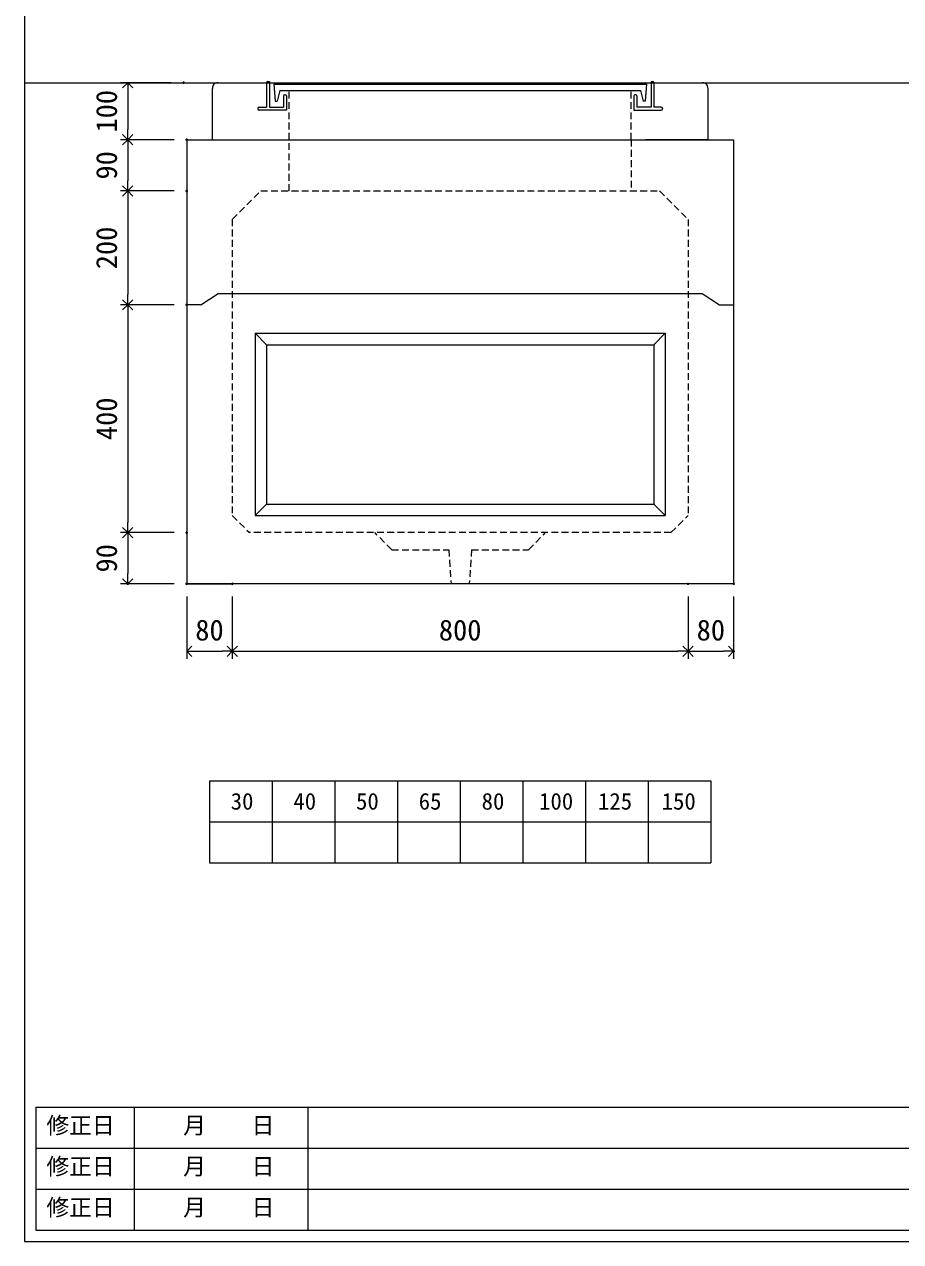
# Model space of a CAD drawing. Units: millimetres, scale not verified. Extents: x -4890 to 4890, y -2297 to 2297.
# Drawn here: x -1230 to 308, y -1978 to 160 of the extents above; entities that cross this region are included whole.
import ezdxf
from ezdxf.enums import TextEntityAlignment as Align

# ---------------------------------------------------------------- set-up
doc = ezdxf.new("R2010")
doc.units = ezdxf.units.MM
doc.header["$LTSCALE"] = 10
doc.header["$PDMODE"] = 32
doc.header["$PDSIZE"] = 2
doc.linetypes.add('DASHED1', pattern=[1.8, 1.2, -0.6])
doc.layers.add('0-1_Defpoints', color=7, linetype='Continuous')
for name, color, linetype, lineweight in [('0-2_waku', 7, 'Continuous', 18), ('0-3_gaikei', 7, 'Continuous', 18), ('0-4_kakure', 7, 'DASHED1', 5), ('0-5_sunpou', 7, 'Continuous', 5), ('0-9_uchigawa', 6, 'Continuous', 18), ('0-B_futa', 3, 'Continuous', 18), ('0-C_GL', 4, 'Continuous', 18), ('0-E_文字１', 7, 'Continuous', 18)]:
    doc.layers.add(name, color=color, linetype=linetype, lineweight=lineweight)
doc.styles.add('ＭＳ ゴシック', font='')
doc.styles.get('ＭＳ ゴシック').set_extended_font_data('MS Gothic')

# ---------------------------------------------------------------- blocks, each defined once
blk = doc.blocks.new('_Open90')
at = {"layer": '0-5_sunpou'}
blk.add_line((0, 0), (-1, 0), dxfattribs=at)
blk.add_lwpolyline([(-0.5, 0.5), (0, 0), (-0.5, -0.5)], dxfattribs=at)
blk = doc.blocks.new('D76')
at = {"layer": '0-1_Defpoints'}
for p in [(496.77, 2264.36), (398.83, 2164.36), (502.32, 2164.36)]:
    blk.add_point(p, dxfattribs=at)
at = {"layer": '0-5_sunpou'}
for p, q in [((474.77, 2264.36), (385.83, 2264.36)), ((398.83, 2246.36), (398.83, 2182.36)), ((480.32, 2164.36), (385.83, 2164.36))]:
    blk.add_line(p, q, dxfattribs=at)
at = {"layer": '0-5_sunpou', "xscale": 18, "yscale": 18}
for p, rotation in [((398.83, 2264.36), 90), ((398.83, 2164.36), 270)]:
    blk.add_blockref('_Open90', p, dxfattribs=dict(at, rotation=rotation))
at = {"layer": '0-5_sunpou', "style": 'ＭＳ ゴシック'}
blk.add_text('100', height=36.66, rotation=90, dxfattribs=at).set_placement((390.83, 2176.86), align=Align.BOTTOM_LEFT)
blk = doc.blocks.new('D77')
at = {"layer": '0-1_Defpoints'}
for p in [(502.32, 2164.36), (398.83, 2074.36), (502.32, 2074.36)]:
    blk.add_point(p, dxfattribs=at)
at = {"layer": '0-5_sunpou'}
for p, q in [((480.32, 2164.36), (385.83, 2164.36)), ((398.83, 2146.36), (398.83, 2092.36)), ((480.32, 2074.36), (385.83, 2074.36))]:
    blk.add_line(p, q, dxfattribs=at)
at = {"layer": '0-5_sunpou', "xscale": 18, "yscale": 18}
for p, rotation in [((398.83, 2164.36), 90), ((398.83, 2074.36), 270)]:
    blk.add_blockref('_Open90', p, dxfattribs=dict(at, rotation=rotation))
at = {"layer": '0-5_sunpou', "style": 'ＭＳ ゴシック'}
blk.add_text('90', height=36.66, rotation=90, dxfattribs=at).set_placement((390.83, 2094.36), align=Align.BOTTOM_LEFT)
blk = doc.blocks.new('D78')
at = {"layer": '0-1_Defpoints'}
for p in [(502.32, 2074.36), (398.83, 1874.36), (502.32, 1874.36)]:
    blk.add_point(p, dxfattribs=at)
at = {"layer": '0-5_sunpou'}
for p, q in [((480.32, 2074.36), (385.83, 2074.36)), ((398.83, 2056.36), (398.83, 1892.36)), ((480.32, 1874.36), (385.83, 1874.36))]:
    blk.add_line(p, q, dxfattribs=at)
at = {"layer": '0-5_sunpou', "xscale": 18, "yscale": 18}
for p, rotation in [((398.83, 2074.36), 90), ((398.83, 1874.36), 270)]:
    blk.add_blockref('_Open90', p, dxfattribs=dict(at, rotation=rotation))
at = {"layer": '0-5_sunpou', "style": 'ＭＳ ゴシック'}
blk.add_text('200', height=36.66, rotation=90, dxfattribs=at).set_placement((390.83, 1936.86), align=Align.BOTTOM_LEFT)
blk = doc.blocks.new('D79')
at = {"layer": '0-1_Defpoints'}
for p in [(502.32, 1874.36), (398.83, 1474.36), (502.32, 1474.36)]:
    blk.add_point(p, dxfattribs=at)
at = {"layer": '0-5_sunpou'}
for p, q in [((480.32, 1874.36), (385.83, 1874.36)), ((398.83, 1856.36), (398.83, 1492.36)), ((480.32, 1474.36), (385.83, 1474.36))]:
    blk.add_line(p, q, dxfattribs=at)
at = {"layer": '0-5_sunpou', "xscale": 18, "yscale": 18}
for p, rotation in [((398.83, 1874.36), 90), ((398.83, 1474.36), 270)]:
    blk.add_blockref('_Open90', p, dxfattribs=dict(at, rotation=rotation))
at = {"layer": '0-5_sunpou', "style": 'ＭＳ ゴシック'}
blk.add_text('400', height=36.66, rotation=90, dxfattribs=at).set_placement((390.83, 1636.86), align=Align.BOTTOM_LEFT)
blk = doc.blocks.new('D80')
at = {"layer": '0-1_Defpoints'}
for p in [(502.32, 1474.36), (398.83, 1384.36), (502.32, 1384.36)]:
    blk.add_point(p, dxfattribs=at)
at = {"layer": '0-5_sunpou'}
for p, q in [((480.32, 1474.36), (385.83, 1474.36)), ((398.83, 1456.36), (398.83, 1402.36)), ((480.32, 1384.36), (385.83, 1384.36))]:
    blk.add_line(p, q, dxfattribs=at)
at = {"layer": '0-5_sunpou', "xscale": 18, "yscale": 18}
for p, rotation in [((398.83, 1474.36), 90), ((398.83, 1384.36), 270)]:
    blk.add_blockref('_Open90', p, dxfattribs=dict(at, rotation=rotation))
at = {"layer": '0-5_sunpou', "style": 'ＭＳ ゴシック'}
blk.add_text('90', height=36.66, rotation=90, dxfattribs=at).set_placement((390.83, 1404.36), align=Align.BOTTOM_LEFT)
blk = doc.blocks.new('D81')
at = {"layer": '0-1_Defpoints'}
for p in [(502.32, 1384.36), (582.32, 1384.36), (582.32, 1265.97)]:
    blk.add_point(p, dxfattribs=at)
at = {"layer": '0-5_sunpou'}
for p, q in [((502.32, 1362.36), (502.32, 1252.97)), ((582.32, 1362.36), (582.32, 1252.97)), ((520.32, 1265.97), (564.32, 1265.97))]:
    blk.add_line(p, q, dxfattribs=at)
at = {"layer": '0-5_sunpou', "xscale": 18, "yscale": 18, "rotation": 180}
blk.add_blockref('_Open90', (502.32, 1265.97), dxfattribs=at)
at = {"layer": '0-5_sunpou', "xscale": 18, "yscale": 18}
blk.add_blockref('_Open90', (582.32, 1265.97), dxfattribs=at)
at = {"layer": '0-5_sunpou', "style": 'ＭＳ ゴシック'}
blk.add_text('80', height=36.66, dxfattribs=at).set_placement((517.32, 1273.97), align=Align.BOTTOM_LEFT)
blk = doc.blocks.new('D82')
at = {"layer": '0-1_Defpoints'}
for p in [(582.32, 1384.36), (1382.32, 1384.36), (1382.32, 1265.97)]:
    blk.add_point(p, dxfattribs=at)
at = {"layer": '0-5_sunpou'}
for p, q in [((582.32, 1362.36), (582.32, 1252.97)), ((1382.32, 1362.36), (1382.32, 1252.97)), ((600.32, 1265.97), (1364.32, 1265.97))]:
    blk.add_line(p, q, dxfattribs=at)
at = {"layer": '0-5_sunpou', "xscale": 18, "yscale": 18, "rotation": 180}
blk.add_blockref('_Open90', (582.32, 1265.97), dxfattribs=at)
at = {"layer": '0-5_sunpou', "xscale": 18, "yscale": 18}
blk.add_blockref('_Open90', (1382.32, 1265.97), dxfattribs=at)
at = {"layer": '0-5_sunpou', "style": 'ＭＳ ゴシック'}
blk.add_text('800', height=36.66, dxfattribs=at).set_placement((944.82, 1273.97), align=Align.BOTTOM_LEFT)
blk = doc.blocks.new('D83')
at = {"layer": '0-1_Defpoints'}
for p in [(1382.32, 1384.36), (1462.32, 1384.36), (1462.32, 1265.97)]:
    blk.add_point(p, dxfattribs=at)
at = {"layer": '0-5_sunpou'}
for p, q in [((1382.32, 1362.36), (1382.32, 1252.97)), ((1462.32, 1362.36), (1462.32, 1252.97)), ((1400.32, 1265.97), (1444.32, 1265.97))]:
    blk.add_line(p, q, dxfattribs=at)
at = {"layer": '0-5_sunpou', "xscale": 18, "yscale": 18, "rotation": 180}
blk.add_blockref('_Open90', (1382.32, 1265.97), dxfattribs=at)
at = {"layer": '0-5_sunpou', "xscale": 18, "yscale": 18}
blk.add_blockref('_Open90', (1462.32, 1265.97), dxfattribs=at)
at = {"layer": '0-5_sunpou', "style": 'ＭＳ ゴシック'}
blk.add_text('80', height=36.66, dxfattribs=at).set_placement((1397.32, 1273.97), align=Align.BOTTOM_LEFT)

msp = doc.modelspace()

# ---------------------------------------------------------------- linework, layer by layer
at = {"layer": '0-2_waku'}
for p, q in [((-1230.06, 2297.24), (-1230.06, -1977.76)), ((-1230.06, 2297.24), (-1230.06, -1977.76)), ((-1230.06, 2297.24), (-1230.06, -1977.76)), ((-905.06, -1168.76), (-25.06, -1168.76)), ((-905.06, -1168.76), (-905.06, -1312.76)), ((-905.06, -1168.76), (-905.06, -1312.76)), ((-905.06, -1168.76), (-905.06, -1312.76)), ((-905.06, -1168.76), (-905.06, -1312.76)), ((-795.06, -1168.76), (-795.06, -1312.76)), ((-685.06, -1168.76), (-685.06, -1312.76)), ((-685.06, -1168.76), (-685.06, -1312.76)), ((-575.06, -1168.76), (-575.06, -1312.76)), ((-465.06, -1168.76), (-465.06, -1312.76)), ((-355.06, -1168.76), (-355.06, -1312.76)), ((-245.06, -1168.76), (-245.06, -1312.76)), ((-135.06, -1168.76), (-135.06, -1312.76)), ((-25.06, -1168.76), (-25.06, -1312.76)), ((-905.06, -1240.76), (-25.06, -1240.76)), ((-905.06, -1312.76), (-25.06, -1312.76)), ((-1210.06, -1741.76), (-1210.06, -1957.76)), ((-1210.06, -1741.76), (817.94, -1741.76)), ((-1037.56, -1741.76), (-1037.56, -1957.76)), ((-732.56, -1741.76), (-732.56, -1957.76)), ((-732.56, -1741.76), (-732.56, -1957.76)), ((-1210.06, -1813.76), (817.94, -1813.76)), ((-1210.06, -1885.76), (529.94, -1885.76)), ((-1210.06, -1957.76), (817.94, -1957.76)), ((-1230.06, -1977.76), (4889.94, -1977.76)), ((-1230.06, -1977.76), (4889.94, -1977.76))]:
    msp.add_line(p, q, dxfattribs=at)
msp.add_lwpolyline([(-1230.06, 2297.24), (-1230.06, -1977.76), (4889.94, -1977.76)], dxfattribs=at)
at = {"layer": '0-3_gaikei'}
for p, q in [((-900.06, -42.76), (-900.06, 47.24)), ((-890.06, 57.24), (-805.06, 57.24)), ((-125.06, 57.24), (-40.06, 57.24)), ((-30.06, -42.76), (-30.06, 47.24)), ((-945.06, -42.76), (14.94, -42.76)), ((-945.06, -42.76), (-945.06, -822.76)), ((-900.06, -42.76), (-790.06, -42.76)), ((-865.06, -42.76), (-65.06, -42.76)), ((-30.06, -42.76), (-140.06, -42.76)), ((14.94, -42.76), (14.94, -822.76)), ((-920.06, -332.76), (-890.06, -312.76)), ((-920.06, -332.76), (-890.06, -312.76)), ((-890.06, -312.76), (-40.06, -312.76)), ((-40.06, -312.76), (-10.06, -332.76)), ((-40.06, -312.76), (-10.06, -332.76)), ((-920.06, -332.76), (-945.06, -332.76)), ((-920.06, -332.76), (-945.06, -332.76)), ((-10.06, -332.76), (14.94, -332.76)), ((-10.06, -332.76), (14.94, -332.76)), ((14.94, -822.76), (-945.06, -822.76)), ((-945.06, -822.76), (-865.06, -822.76))]:
    msp.add_line(p, q, dxfattribs=at)
at = {"layer": '0-3_gaikei', "lineweight": 5}
msp.add_line((-890.06, -312.76), (-40.06, -312.76), dxfattribs=at)
msp.add_line((-890.06, -312.76), (-40.06, -312.76), dxfattribs=at)
at = {"layer": '0-3_gaikei'}
for centre, radius, start, end in [((-890.64, 47.82), 9.44, 86.47383, 183.52617), ((-39.73, 47.57), 9.68, 358.04251, 91.95749)]:
    msp.add_arc(centre, radius, start, end, dxfattribs=at)
at = {"layer": '0-4_kakure'}
for p, q in [((-765.06, -42.76), (-765.06, 43.74)), ((-165.06, -42.76), (-165.06, 43.74)), ((-765.06, -132.76), (-765.06, -42.76)), ((-165.06, -42.76), (-165.06, -132.76)), ((-865.06, -182.76), (-815.06, -132.76)), ((-815.06, -132.76), (-115.06, -132.76)), ((-815.06, -132.76), (-115.06, -132.76)), ((-815.06, -132.76), (-115.06, -132.76)), ((-115.06, -132.76), (-65.06, -182.76)), ((-865.06, -182.76), (-865.06, -702.76)), ((-65.06, -182.76), (-65.06, -702.76)), ((-865.06, -702.76), (-835.06, -732.76)), ((-95.06, -732.76), (-65.06, -702.76)), ((-95.06, -732.76), (-835.06, -732.76)), ((-585.06, -762.76), (-615.06, -732.76)), ((-585.06, -762.76), (-615.06, -732.76)), ((-345.06, -762.76), (-315.06, -732.76)), ((-345.06, -762.76), (-315.06, -732.76)), ((-585.06, -762.76), (-485.06, -762.76)), ((-585.06, -762.76), (-485.06, -762.76)), ((-485.06, -762.76), (-481.06, -822.76)), ((-445.06, -762.76), (-449.06, -822.76)), ((-445.06, -762.76), (-345.06, -762.76))]:
    msp.add_line(p, q, dxfattribs=at)
at = {"layer": '0-9_uchigawa'}
for p, q in [((-825.06, -382.76), (-805.06, -402.76)), ((-825.06, -382.76), (-825.06, -682.76)), ((-825.06, -382.76), (-105.06, -382.76)), ((-825.06, -382.76), (-825.06, -702.69)), ((-825.06, -382.76), (-805.06, -402.76)), ((-105.06, -382.76), (-125.06, -402.76)), ((-105.06, -382.76), (-105.06, -702.69)), ((-805.06, -402.76), (-805.06, -662.76)), ((-805.06, -402.76), (-805.06, -662.76)), ((-805.06, -402.76), (-805.06, -662.76)), ((-805.06, -402.76), (-805.06, -662.76)), ((-805.06, -402.76), (-805.06, -682.69)), ((-125.06, -402.76), (-125.06, -662.76)), ((-125.06, -402.76), (-125.06, -662.76)), ((-125.06, -402.76), (-125.06, -662.76)), ((-125.06, -402.76), (-125.06, -662.76)), ((-125.06, -402.76), (-125.06, -662.76)), ((-125.06, -402.76), (-125.06, -682.69)), ((-825.06, -702.69), (-805.06, -682.69)), ((-805.06, -682.69), (-125.06, -682.69)), ((-105.06, -702.69), (-125.06, -682.69)), ((-825.06, -702.69), (-105.06, -702.69)), ((-805.06, -702.69), (-105.06, -702.69))]:
    msp.add_line(p, q, dxfattribs=at)
for points in [[(-825.06, -382.76), (-805.06, -402.76), (-805.06, -662.76)], [(-825.06, -382.76), (-805.06, -402.76), (-125.06, -402.76)]]:
    msp.add_lwpolyline(points, dxfattribs=at)
at = {"layer": '0-B_futa'}
for p, q in [((-805.06, 57.24), (-805.06, 14.24)), ((-803.06, 59.24), (-800.06, 59.24)), ((-800.06, 59.24), (-800.06, 14.24)), ((-792.25, 54.74), (-137.92, 54.74)), ((-792.25, 54.74), (-789.76, 24.74)), ((-781.73, 43.74), (-786.05, 24.74)), ((-781.73, 43.74), (-148.39, 43.74)), ((-148.39, 43.74), (-144.07, 24.74)), ((-137.92, 54.74), (-140.17, 24.74)), ((-130.06, 59.24), (-130.06, 14.24)), ((-130.06, 59.24), (-127.06, 59.24)), ((-125.06, 57.24), (-125.06, 14.24)), ((-789.76, 24.74), (-786.05, 24.74)), ((-775.06, 34.24), (-775.06, 14.24)), ((-773.06, 36.24), (-772.06, 36.24)), ((-770.06, 34.24), (-770.06, 9.24)), ((-160.06, 34.24), (-160.06, 9.24)), ((-157.06, 36.24), (-158.06, 36.24)), ((-155.06, 34.24), (-155.06, 14.24)), ((-140.17, 24.74), (-144.07, 24.74)), ((-820.06, 12.24), (-820.06, 11.24)), ((-818.06, 14.24), (-805.06, 14.24)), ((-770.06, 9.24), (-818.06, 9.24)), ((-800.06, 14.24), (-775.06, 14.24)), ((-160.06, 9.24), (-112.06, 9.24)), ((-130.06, 14.24), (-155.06, 14.24)), ((-112.06, 14.24), (-125.06, 14.24)), ((-110.06, 12.24), (-110.06, 11.24))]:
    msp.add_line(p, q, dxfattribs=at)
for centre, start, end in [((-803.06, 57.24), 90, 180), ((-127.06, 57.24), 0, 90), ((-773.06, 34.24), 90, 180), ((-772.06, 34.24), 0, 90), ((-158.06, 34.24), 90, 180), ((-157.06, 34.24), 0, 90), ((-818.06, 12.24), 90, 180), ((-818.06, 11.24), 180, 270), ((-112.06, 12.24), 0, 90), ((-112.06, 11.24), 270, 0)]:
    msp.add_arc(centre, 2, start, end, dxfattribs=at)
at = {"layer": '0-C_GL'}
msp.add_line((-1230.06, 57.24), (4889.94, 57.24), dxfattribs=at)
msp.add_line((-1230.06, 57.24), (4889.94, 57.24), dxfattribs=at)

# ---------------------------------------------------------------- block references
at = {"layer": '0-5_sunpou'}
for name in ['D76', 'D77', 'D78', 'D79', 'D80', 'D81', 'D82', 'D83']:
    msp.add_blockref(name, (-1447.37, -2207.13), dxfattribs=at)

# ---------------------------------------------------------------- texts
at = {"layer": '0-E_文字１', "style": 'ＭＳ ゴシック'}
for s, p in [('30', (-867.85, -1227.95)), ('40', (-757.85, -1227.95)), ('50', (-647.85, -1227.95)), ('65', (-537.85, -1227.95)), ('80', (-427.44, -1227.95)), ('100', (-326.57, -1227.95)), ('125', (-223.18, -1227.95)), ('150', (-111.42, -1227.95)), ('修正日', (-1191.41, -1797.06)), ('\u3000\u3000月\u3000\u3000日', (-1031.26, -1797.06)), ('修正日', (-1191.41, -1869.06)), ('\u3000\u3000月\u3000\u3000日', (-1031.26, -1869.06)), ('修正日', (-1191.41, -1941.06)), ('\u3000\u3000月\u3000\u3000日', (-1031.26, -1941.06))]:
    msp.add_text(s, height=29.33, dxfattribs=at).set_placement(p, align=Align.BOTTOM_LEFT)

doc.saveas('drawing.dxf')
